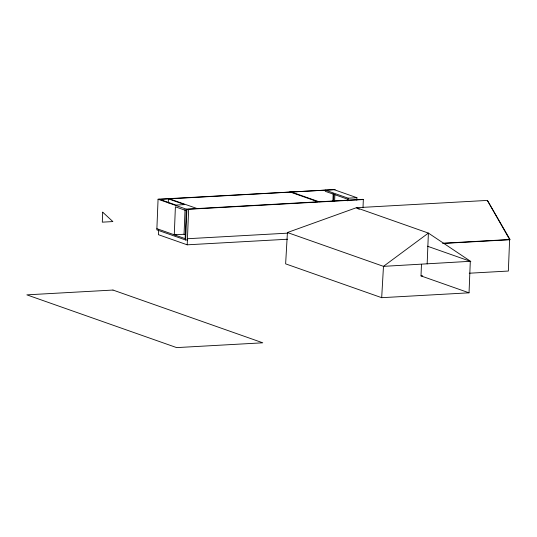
<?xml version="1.0" encoding="UTF-8"?>
<svg xmlns="http://www.w3.org/2000/svg" width="537" height="537" viewBox="0 0 537 537"><rect width="100%" height="100%" fill="white"/><g stroke="black" fill="none" stroke-linecap="round" stroke-linejoin="round"><path stroke-width="0.81" d="M197.146 208.564L169.477 198.824L335.095 189.595L158.073 199.22L156.838 229.863L185.654 240.005L187.406 239.911M158.59 229.762L158.388 234.676L187.205 244.818L287.51 239.233M168.269 202.973L168.43 198.885L158.65 199.428M185.5 234.77L184.057 234.26L185.05 209.464M185.654 240.005L186.889 209.37L158.073 199.22M187.205 244.818L188.635 209.276M332.9 200.851L333.195 193.367M333.598 200.818L333.86 194.159M334.632 201.053L334.893 194.508M347.479 200.831L347.546 199.167L325.261 191.32L325.308 190.145L348.171 198.193L356.904 197.703L356.81 200.16M348.07 200.65L348.171 198.193M363.005 207.725L363.334 199.542L362.757 199.341L319.079 201.771L290.839 191.83M469.036 292.819L381.686 297.686L285.63 263.862L287.423 232.528L383.478 266.352L470.305 261.304L469.036 292.819L421.008 275.911L421.471 264.298M427.157 263.922L428.392 233.085L356.353 207.718L287.423 232.528M359.28 209.349L356.353 207.718L487.374 200.415L509.62 239.522L508.358 271.044L469.257 273.219M381.686 297.686L383.478 266.352L428.392 233.085L470.828 261.485L427.472 246.221M186.312 209.168L318.032 201.831L289.792 191.884M186.889 209.37L363.334 199.542M184.057 234.26L174.277 234.803L175.398 206.819L186.252 210.638L185.131 238.629L156.885 228.681M187.453 238.73L287.758 233.145M443.072 243.227L509.62 239.522M442.77 243.462L510.15 239.71L487.374 200.415M421.008 275.911L422.673 275.817M333.47 189.454L356.904 197.703M361.71 199.395L362.287 199.603M168.43 198.885L184.661 204.597L175.928 205.087L159.12 199.167M174.867 234.3L176.022 234.709M102.701 212.189L102.299 222.164L112.871 221.573L102.701 212.189M112.978 290.054L26.85 294.853L176.653 347.607L262.781 342.807L112.978 290.054"/></g></svg>
